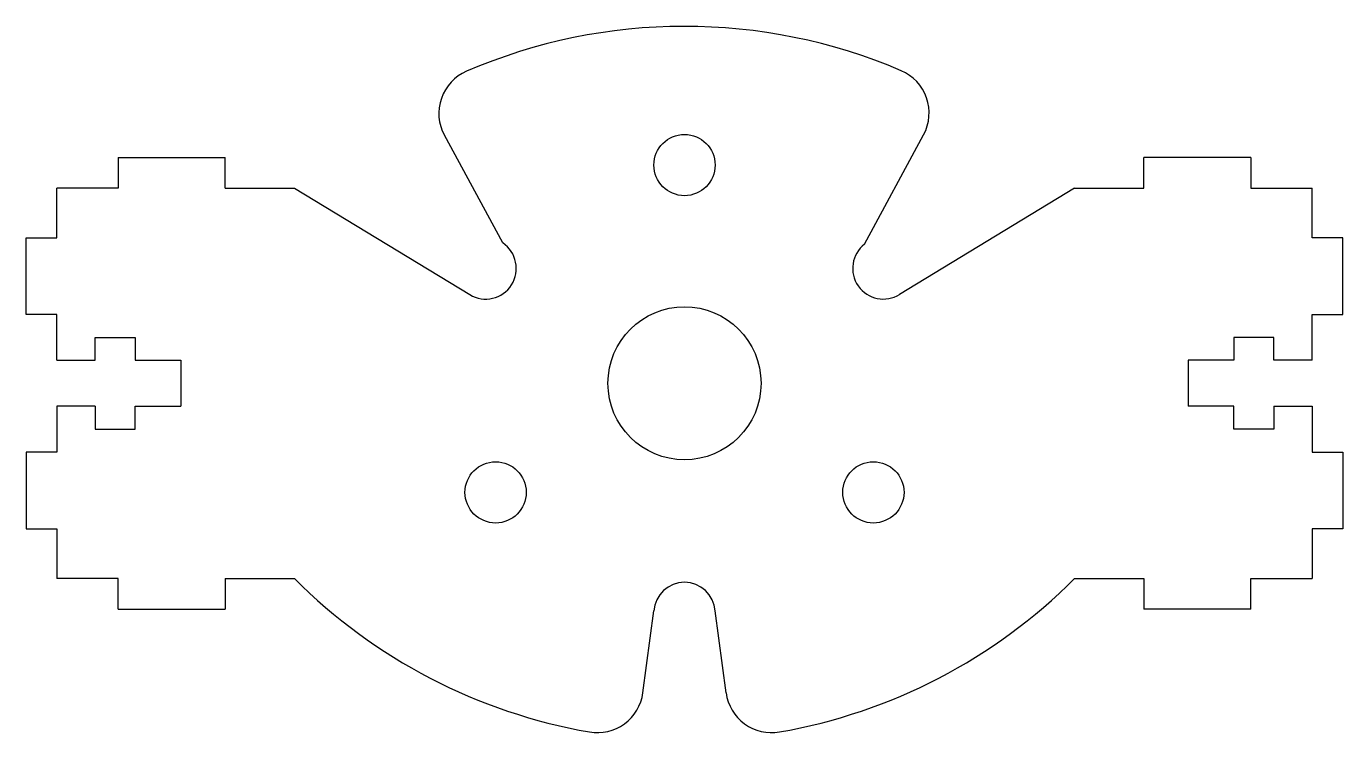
# Model space of a CAD drawing. Header units: millimetres. Extents: x -43 to 43, y -22.8 to 23.3.
import ezdxf

# ---------------------------------------------------------------- set-up
doc = ezdxf.new("R2010")
doc.units = ezdxf.units.MM

msp = doc.modelspace()

# ---------------------------------------------------------------- linework, layer by layer
at = {"color": 7, "linetype": 'Continuous'}
for p, q in [((-11.877, 9.162), (-15.689, 16.191)), ((11.768, 9.083), (15.621, 16.228)), ((-37, 14.75), (-30, 14.75)), ((-37, 14.75), (-37, 12.75)), ((-30, 12.75), (-30, 14.75)), ((30, 12.75), (30, 14.75)), ((37, 14.75), (30, 14.75)), ((37, 14.75), (37, 12.75)), ((-37, 12.75), (-41, 12.75)), ((-41, 9.5), (-41, 12.75)), ((-30, 12.75), (-25.489, 12.75)), ((-25.489, 12.75), (-14.028, 5.791)), ((25.489, 12.75), (14.057, 5.808)), ((25.489, 12.75), (30, 12.75)), ((37, 12.75), (41, 12.75)), ((41, 9.5), (41, 12.75)), ((-43, 4.5), (-43, 9.5)), ((-43, 9.5), (-41, 9.5)), ((43, 9.5), (41, 9.5)), ((43, 4.5), (43, 9.5)), ((-41, 4.5), (-43, 4.5)), ((-41, 1.5), (-41, 4.5)), ((41, 4.5), (43, 4.5)), ((41, 1.5), (41, 4.5)), ((-38.5, 1.5), (-38.5, 3)), ((-38.5, 3), (-35.9, 3)), ((-35.9, 3), (-35.9, 1.5)), ((38.5, 3), (35.9, 3)), ((35.9, 3), (35.9, 1.5)), ((38.5, 1.5), (38.5, 3)), ((-41, 1.5), (-38.5, 1.5)), ((-35.9, 1.5), (-32.9, 1.5)), ((-32.9, 1.5), (-32.9, -1.5)), ((35.9, 1.5), (32.9, 1.5)), ((32.9, 1.5), (32.9, -1.5)), ((41, 1.5), (38.5, 1.5)), ((-41, -1.5), (-41, -4.5)), ((-38.5, -1.5), (-41, -1.5)), ((-38.5, -1.5), (-38.5, -3)), ((-35.9, -3), (-35.9, -1.5)), ((-35.9, -1.5), (-32.9, -1.5)), ((35.9, -1.5), (32.9, -1.5)), ((35.9, -3), (35.9, -1.5)), ((38.5, -1.5), (41, -1.5)), ((38.5, -1.5), (38.5, -3)), ((41, -1.5), (41, -4.5)), ((-38.5, -3), (-35.9, -3)), ((38.5, -3), (35.9, -3)), ((-43, -4.5), (-43, -9.5)), ((-41, -4.5), (-43, -4.5)), ((41, -4.5), (43, -4.5)), ((43, -4.5), (43, -9.5)), ((-43, -9.5), (-41, -9.5)), ((-41, -9.5), (-41, -12.75)), ((43, -9.5), (41, -9.5)), ((41, -9.5), (41, -12.75)), ((-37, -12.75), (-41, -12.75)), ((-37, -14.75), (-37, -12.75)), ((-30, -12.75), (-30, -14.75)), ((-30, -12.75), (-25.489, -12.75)), ((25.489, -12.75), (30, -12.75)), ((30, -12.75), (30, -14.75)), ((37, -14.75), (37, -12.75)), ((37, -12.75), (41, -12.75)), ((-37, -14.75), (-30, -14.75)), ((-2.719, -20.214), (-2, -14.866)), ((2.719, -20.214), (2, -14.866)), ((37, -14.75), (30, -14.75))]:
    msp.add_line(p, q, dxfattribs=at)
at = {"color": 7, "linetype": 'Continuous', "lineweight": 25}
for p, q in [((-11.877, 9.162), (-15.689, 16.191)), ((11.768, 9.083), (15.621, 16.228)), ((-37, 14.75), (-37, 12.75)), ((-37, 14.75), (-30, 14.75)), ((-30, 12.75), (-30, 14.75)), ((30, 12.75), (30, 14.75)), ((37, 14.75), (30, 14.75)), ((37, 14.75), (37, 12.75)), ((-41, 9.5), (-41, 12.75)), ((-37, 12.75), (-41, 12.75)), ((-30, 12.75), (-25.489, 12.75)), ((-25.489, 12.75), (-14.028, 5.791)), ((25.489, 12.75), (14.057, 5.808)), ((25.489, 12.75), (30, 12.75)), ((37, 12.75), (41, 12.75)), ((41, 9.5), (41, 12.75)), ((-43, 4.5), (-43, 9.5)), ((-43, 9.5), (-41, 9.5)), ((43, 9.5), (41, 9.5)), ((43, 4.5), (43, 9.5)), ((-41, 4.5), (-43, 4.5)), ((-41, 1.5), (-41, 4.5)), ((41, 4.5), (43, 4.5)), ((41, 1.5), (41, 4.5)), ((-38.5, 3), (-35.9, 3)), ((-38.5, 1.5), (-38.5, 3)), ((-35.9, 3), (-35.9, 1.5)), ((38.5, 3), (35.9, 3)), ((35.9, 3), (35.9, 1.5)), ((38.5, 1.5), (38.5, 3)), ((-41, 1.5), (-38.5, 1.5)), ((-35.9, 1.5), (-32.9, 1.5)), ((-32.9, 1.5), (-32.9, -1.5)), ((35.9, 1.5), (32.9, 1.5)), ((32.9, 1.5), (32.9, -1.5)), ((41, 1.5), (38.5, 1.5)), ((-41, -1.5), (-41, -4.5)), ((-38.5, -1.5), (-41, -1.5)), ((-38.5, -1.5), (-38.5, -3)), ((-35.9, -3), (-35.9, -1.5)), ((-35.9, -1.5), (-32.9, -1.5)), ((35.9, -1.5), (32.9, -1.5)), ((35.9, -3), (35.9, -1.5)), ((38.5, -1.5), (38.5, -3)), ((38.5, -1.5), (41, -1.5)), ((41, -1.5), (41, -4.5)), ((-38.5, -3), (-35.9, -3)), ((38.5, -3), (35.9, -3)), ((-43, -4.5), (-43, -9.5)), ((-41, -4.5), (-43, -4.5)), ((41, -4.5), (43, -4.5)), ((43, -4.5), (43, -9.5)), ((-43, -9.5), (-41, -9.5)), ((-41, -9.5), (-41, -12.75)), ((43, -9.5), (41, -9.5)), ((41, -9.5), (41, -12.75)), ((-37, -12.75), (-41, -12.75)), ((-37, -14.75), (-37, -12.75)), ((-30, -12.75), (-25.489, -12.75)), ((-30, -12.75), (-30, -14.75)), ((25.489, -12.75), (30, -12.75)), ((30, -12.75), (30, -14.75)), ((37, -12.75), (41, -12.75)), ((37, -14.75), (37, -12.75)), ((-37, -14.75), (-30, -14.75)), ((-2.719, -20.214), (-2, -14.866)), ((2.719, -20.214), (2, -14.866)), ((37, -14.75), (30, -14.75))]:
    msp.add_line(p, q, dxfattribs=at)
at = {"color": 7, "linetype": 'Continuous'}
for centre, radius in [((0, 14.25), 2), ((0, 0), 5), ((-12.341, -7.125), 2), ((12.341, -7.125), 2)]:
    msp.add_circle(centre, radius, dxfattribs=at)
at = {"color": 7, "linetype": 'Continuous', "lineweight": 25}
for centre, radius in [((0, 14.25), 2), ((0, 0), 5), ((-12.341, -7.125), 2), ((12.341, -7.125), 2)]:
    msp.add_circle(centre, radius, dxfattribs=at)
at = {"color": 7, "linetype": 'Continuous'}
for centre, radius, start, end in [((0, -12.739), 36.047, 66.87123, 113.26348), ((-13.052, 17.621), 3, 113.26348, 208.47198), ((12.981, 17.652), 3, 331.66273, 66.87123), ((-12.99, 7.5), 2, 238.73139, 56.17745), ((12.99, 7.5), 2, 127.66226, 302.2343), ((0, 12.739), 36.047, 225, 260.0807), ((0, 12.739), 36.047, 279.9193, 315), ((0, -15.002), 2.005, 3.89272, 176.10728), ((-5.693, -19.814), 3, 260.0807, 352.33774), ((5.693, -19.814), 3, 187.66226, 279.9193)]:
    msp.add_arc(centre, radius, start, end, dxfattribs=at)
at = {"color": 7, "linetype": 'Continuous', "lineweight": 25}
for centre, radius, start, end in [((0, -12.739), 36.047, 66.87123, 113.26348), ((-13.052, 17.621), 3, 113.26348, 208.47198), ((12.981, 17.652), 3, 331.66273, 66.87123), ((-12.99, 7.5), 2, 238.73139, 56.17745), ((12.99, 7.5), 2, 127.66226, 302.2343), ((0, 12.739), 36.047, 225, 260.0807), ((0, 12.739), 36.047, 279.9193, 315), ((0, -15.002), 2.005, 3.89272, 176.10728), ((-5.693, -19.814), 3, 260.0807, 352.33774), ((5.693, -19.814), 3, 187.66226, 279.9193)]:
    msp.add_arc(centre, radius, start, end, dxfattribs=at)

doc.saveas('drawing.dxf')
